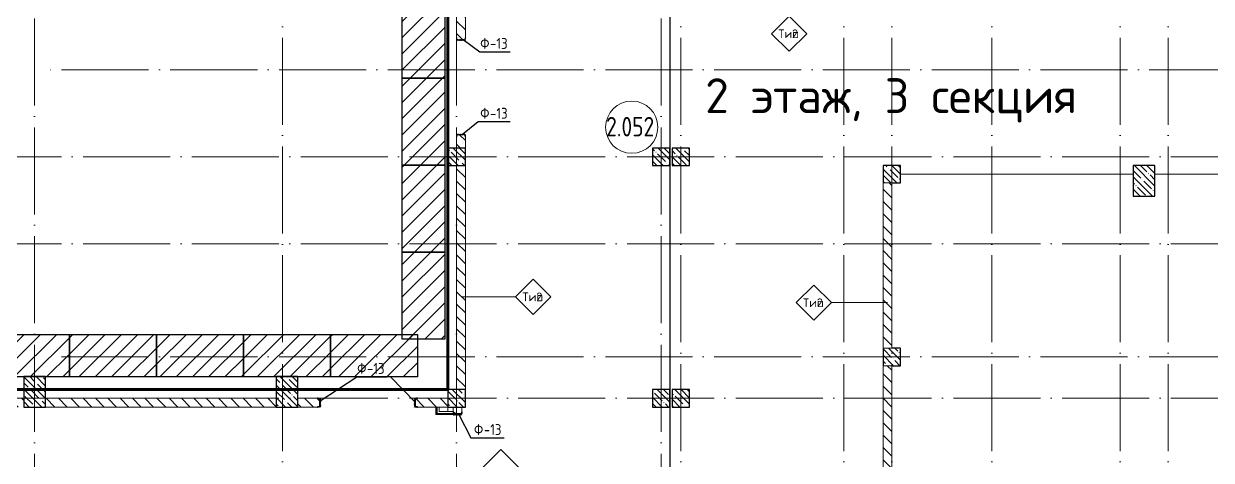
# Model space of a CAD drawing. Header units: millimetres. Extents: x -592259 to 288321, y -552984 to 293768.
# Drawn here: x 127659 to 154953, y -82434 to -72401 of the extents above; entities that cross this region are included whole.
import ezdxf

# ---------------------------------------------------------------- set-up
doc = ezdxf.new("R2010")
doc.units = ezdxf.units.MM
doc.linetypes.add('ADSK_Линия сетки', pattern=[2500, 2000, -250, 0, -250])
for name, color, linetype, lineweight in [('0) строительные леса', 1, 'Continuous', 30), ('2)Фархверки', 40, 'Continuous', 30), ('4.7) Штук. 5 вып 3.7Шт', 6, 'Continuous', 30), ('6.2) Шпаклевка 6 вып.', 3, 'Continuous', 60), ('A-AREA-____-IDEN', 250, 'Continuous', 9), ('A-DOOR-____-OTLN', 250, 'Continuous', 5), ('A-FLOR-____-OTLN', 250, 'Continuous', 9), ('A-WALL-____-IDEN', 250, 'Continuous', 9), ('A-WALL-____-MCUT', 250, 'Continuous', 13), ('A-WALL-____-PATT', 250, 'Continuous', 13), ('A-WALL-FNSH-MCUT', 250, 'Continuous', 13), ('G-____-____-TEXT', 250, 'Continuous', 9), ('S-COLS-____-MCUT', 250, 'Continuous', 25), ('S-COLS-____-OTLN', 250, 'Continuous', 9), ('S-GRID-____-OTLN', 250, 'Continuous', 9)]:
    doc.layers.add(name, color=color, linetype=linetype, lineweight=lineweight)
doc.styles.add('GOST Common_1', font='', dxfattribs={"width": 0.9, "height": 250})
doc.styles.add('ISOCPEUR', font='isocpeur.ttf', dxfattribs={"width": 0.8, "height": 100})
doc.styles.add('ISOCPEUR_3', font='isocpeur.ttf', dxfattribs={"height": 250})
doc.styles.add('ISOCPEUR_6', font='isocpeur.ttf', dxfattribs={"height": 3.5})
doc.styles.get('GOST Common_1').set_extended_font_data('GOST Common')
pattern_1 = [(135, (28708.77, -120984.93), (-141.42136, -141.42136), [])]
pattern_2 = [(135, (1201.41, 164.685), (-14.1421, -14.1421), []), (225, (1201.41, 164.685), (14.1421, -14.1421), [])]
pattern_3 = [(45, (-921.384, 164.685), (-14.1421, 14.1421), []), (135, (-921.384, 164.685), (-14.1421, -14.1421), [])]
pattern_4 = [(135, (28708.77, -120984.93), (-142.5612, -142.5612), []), (135, (28851.33, -120984.93), (-142.5612, -142.5612), [252.016, -50.403, 3.353, -47.05])]

# ---------------------------------------------------------------- blocks, each defined once
blk = doc.blocks.new('Дверь_СКБ_2Ст_Внутренняя1 - Н_ВВ-10_4_2200x2600h_Фрамуга сверху  EIS 30-42981715-АР1_Кладочный план 2 этажа С2и3')
at = {"layer": 'A-DOOR-____-OTLN'}
h = blk.add_hatch(dxfattribs=at)
h.set_pattern_fill('FP_7', color=256, style=0, pattern_type=2)
h.set_pattern_definition(pattern_3)
h.paths.add_polyline_path([(-1063, 100), (-1088, 100), (-1088, -100), (-1063, -100), (-1063, 69)])
h = blk.add_hatch(dxfattribs=at)
h.set_pattern_fill('FP_6', color=256, style=0, pattern_type=2)
h.set_pattern_definition(pattern_2)
h.paths.add_polyline_path([(1087, 100), (1087, -100), (1112, -100), (1112, 100)])
blk = doc.blocks.new('Дверь_СКБ_2Ст_Внутренняя1 - Н_ВВ-10_1_2200x2600h_Фрамуга сверху-42944741-АР1_Кладочный план 2 этажа С2и3')
at = {"layer": 'A-DOOR-____-OTLN'}
h = blk.add_hatch(dxfattribs=at)
h.set_pattern_fill('FP_7', color=256, style=0, pattern_type=2)
h.set_pattern_definition(pattern_3)
h.paths.add_polyline_path([(-1062.5, 100), (-1087.5, 100), (-1087.5, -100), (-1062.5, -100)])
h = blk.add_hatch(dxfattribs=at)
h.set_pattern_fill('FP_6', color=256, style=0, pattern_type=2)
h.set_pattern_definition(pattern_2)
h.paths.add_polyline_path([(1112.5, -100), (1112.5, 100), (1087.5, 100), (1087.5, -100)])
blk = doc.blocks.new('BSC_Колонна _Прямоугольная - 500x700-31474538-АР1_Кладочный план 2 этажа С2и3')
at = {"layer": 'S-COLS-____-OTLN', "lineweight": 5}
h = blk.add_hatch(dxfattribs=at)
h.set_pattern_fill('FP_46', color=256, style=0, pattern_type=2)
h.set_pattern_definition([(135, (-105000, -40125), (-142.56192, -142.56192), []), (135, (-104857.44, -40125), (-142.56192, -142.56192), [252.016, -50.403, 3.353, -47.05])])
h.paths.add_polyline_path([(-250, -350), (250, -350), (250, 350), (-250, 350)])
at = {"layer": 'S-COLS-____-MCUT'}
for p, q in [((250, 350), (-250, 350)), ((-250, 350), (-250, -350)), ((250, -350), (250, 350)), ((-250, -350), (250, -350))]:
    blk.add_line(p, q, dxfattribs=at)
blk = doc.blocks.new('BSC_Колонна _Прямоугольная - 400x400-V11-АР1_Кладочный план 2 этажа С2и3')
at = {"layer": 'S-COLS-____-OTLN', "lineweight": 5}
h = blk.add_hatch(dxfattribs=at)
h.set_pattern_fill('FP_47', color=256, style=0, pattern_type=2)
h.set_pattern_definition([(135, (-113600, -39975), (-142.56192, -142.56192), []), (135, (-113457.44, -39975), (-142.56192, -142.56192), [252.016, -50.403, 3.353, -47.05])])
h.paths.add_polyline_path([(-200, -200), (200, -200), (200, 200), (-200, 200)])
at = {"layer": 'S-COLS-____-MCUT'}
for p, q in [((200, 200), (-200, 200)), ((-200, 200), (-200, -200)), ((200, -200), (200, 200)), ((-200, -200), (200, -200))]:
    blk.add_line(p, q, dxfattribs=at)
blk = doc.blocks.new('BSC_Колонна _Прямоугольная - 400x400-V12-АР1_Кладочный план 2 этажа С2и3')
at = {"layer": 'S-COLS-____-OTLN', "lineweight": 5}
h = blk.add_hatch(dxfattribs=at)
h.set_pattern_fill('FP_48', color=256, style=0, pattern_type=2)
h.set_pattern_definition([(135, (-113600, -45525), (-142.56192, -142.56192), []), (135, (-113457.44, -45525), (-142.56192, -142.56192), [252.016, -50.403, 3.353, -47.05])])
h.paths.add_polyline_path([(-200, -200), (200, -200), (200, 200), (-200, 200)])
at = {"layer": 'S-COLS-____-MCUT'}
for p, q in [((200, 200), (-200, 200)), ((-200, 200), (-200, -200)), ((200, -200), (200, 200)), ((-200, -200), (200, -200))]:
    blk.add_line(p, q, dxfattribs=at)
blk = doc.blocks.new('BSC_Колонна _Прямоугольная - 500x700-V13-АР1_Кладочный план 2 этажа С2и3')
at = {"layer": 'S-COLS-____-OTLN', "lineweight": 5}
h = blk.add_hatch(dxfattribs=at)
h.set_pattern_fill('FP_49', color=256, style=0, pattern_type=2)
h.set_pattern_definition([(135, (-99200, -40125), (-142.56192, -142.56192), []), (135, (-99057.44, -40125), (-142.56192, -142.56192), [252.016, -50.403, 3.353, -47.05])])
h.paths.add_polyline_path([(-250, -350), (250, -350), (250, 350), (-250, 350)])
at = {"layer": 'S-COLS-____-MCUT'}
for p, q in [((250, 350), (-250, 350)), ((-250, 350), (-250, -350)), ((250, -350), (250, 350)), ((-250, -350), (250, -350))]:
    blk.add_line(p, q, dxfattribs=at)
blk = doc.blocks.new('BSC_Колонна _Прямоугольная - 400x400-31474539-АР1_Кладочный план 2 этажа С2и3')
at = {"layer": 'S-COLS-____-OTLN', "lineweight": 5}
h = blk.add_hatch(dxfattribs=at)
h.set_pattern_fill('FP_53', color=256, style=0, pattern_type=2)
h.set_pattern_definition([(135, (-108900, -39975), (-142.56192, -142.56192), []), (135, (-108757.44, -39975), (-142.56192, -142.56192), [252.016, -50.403, 3.353, -47.05])])
h.paths.add_polyline_path([(-200, -200), (200, -200), (200, 200), (-200, 200), (-200, -169)])
at = {"layer": 'S-COLS-____-MCUT'}
for p, q in [((200, 200), (-200, 200)), ((-200, 200), (-200, -200)), ((200, -200), (200, 200)), ((-200, -200), (200, -200))]:
    blk.add_line(p, q, dxfattribs=at)
blk = doc.blocks.new('BSC_Колонна _Прямоугольная - 400x400-31474462-АР1_Кладочный план 2 этажа С2и3')
at = {"layer": 'S-COLS-____-OTLN', "lineweight": 5}
h = blk.add_hatch(dxfattribs=at)
h.set_pattern_fill('FP_54', color=256, style=0, pattern_type=2)
h.set_pattern_definition([(135, (-108900, -45525), (-142.56192, -142.56192), []), (135, (-108757.44, -45525), (-142.56192, -142.56192), [252.016, -50.403, 3.353, -47.05])])
h.paths.add_polyline_path([(-200, -200), (200, -200), (200, 200), (-200, 200)])
at = {"layer": 'S-COLS-____-MCUT'}
for p, q in [((200, 200), (-200, 200)), ((-200, 200), (-200, -200)), ((200, -200), (200, 200)), ((-200, -200), (200, -200))]:
    blk.add_line(p, q, dxfattribs=at)
blk = doc.blocks.new('BSC_Колонна _Прямоугольная - 400x400-V21-АР1_Кладочный план 2 этажа С2и3')
at = {"layer": 'S-COLS-____-OTLN', "lineweight": 5}
h = blk.add_hatch(dxfattribs=at)
h.set_pattern_fill('FP_61', color=256, style=0, pattern_type=2)
h.set_pattern_definition([(135, (-114050, -39975), (-142.56192, -142.56192), []), (135, (-113907.44, -39975), (-142.56192, -142.56192), [252.016, -50.403, 3.353, -47.05])])
h.paths.add_polyline_path([(-200, -200), (200, -200), (200, 200), (-200, 200)])
at = {"layer": 'S-COLS-____-MCUT'}
for p, q in [((200, 200), (-200, 200)), ((-200, 200), (-200, -200)), ((200, -200), (200, 200)), ((-200, -200), (200, -200))]:
    blk.add_line(p, q, dxfattribs=at)
blk = doc.blocks.new('BSC_Колонна _Прямоугольная - 400x400-V22-АР1_Кладочный план 2 этажа С2и3')
at = {"layer": 'S-COLS-____-OTLN', "lineweight": 5}
h = blk.add_hatch(dxfattribs=at)
h.set_pattern_fill('FP_62', color=256, style=0, pattern_type=2)
h.set_pattern_definition([(135, (-114050, -45525), (-142.56192, -142.56192), []), (135, (-113907.44, -45525), (-142.56192, -142.56192), [252.016, -50.403, 3.353, -47.05])])
h.paths.add_polyline_path([(-200, -200), (200, -200), (200, 200), (-200, 200)])
at = {"layer": 'S-COLS-____-MCUT'}
for p, q in [((200, 200), (-200, 200)), ((-200, 200), (-200, -200)), ((200, -200), (200, 200)), ((-200, -200), (200, -200))]:
    blk.add_line(p, q, dxfattribs=at)
blk = doc.blocks.new('BSC_Колонна _Прямоугольная - 500x700-31495038-АР1_Кладочный план 2 этажа С2и3')
at = {"layer": 'S-COLS-____-OTLN', "lineweight": 5}
h = blk.add_hatch(dxfattribs=at)
h.set_pattern_fill('FP_74', color=256, style=0, pattern_type=2)
h.set_pattern_definition([(135, (-124699.98, -44975), (-142.56192, -142.56192), []), (135, (-124557.42, -44975), (-142.56192, -142.56192), [252.016, -50.403, 3.353, -47.05])])
h.paths.add_polyline_path([(-250, -350), (250, -350), (250, 350), (-250, 350), (-250, -129)])
at = {"layer": 'S-COLS-____-MCUT'}
for p, q in [((250, 350), (-250, 350)), ((-250, 350), (-250, -350)), ((250, -350), (250, 350)), ((-250, -350), (250, -350))]:
    blk.add_line(p, q, dxfattribs=at)
blk = doc.blocks.new('Дверь_СКБ_2Ст_Фрамуга2 - Н_ВВ-18_2700x2600h_Учебные помещения_Фрамуга справа 60 мин_-42055389-АР1_Кладочный план 2 этажа С2и3')
at = {"layer": 'A-DOOR-____-OTLN'}
h = blk.add_hatch(dxfattribs=at)
h.set_pattern_fill('FP_85', color=256, style=0, pattern_type=2)
h.set_pattern_definition([(45, (-1171.384, 164.685), (-14.1421, 14.1421), []), (135, (-1171.384, 164.685), (-14.1421, -14.1421), [])])
h.paths.add_polyline_path([(-1313, 100), (-1338, 100), (-1338, -100), (-1313, -100), (-1313, -95)])
h = blk.add_hatch(dxfattribs=at)
h.set_pattern_fill('FP_84', color=256, style=0, pattern_type=2)
h.set_pattern_definition([(135, (951.411, 164.685), (-14.1421, -14.1421), []), (225, (951.411, 164.685), (14.1421, -14.1421), [])])
h.paths.add_polyline_path([(1362, 100), (1337, 100), (1337, -100), (1362, -100)])
blk = doc.blocks.new('ADSK_КолоннаНесущая_Швеллер_Гнутый_ГОСТ 8278-83 - 200х50х4_таб_1 2-38815029-АР1_Кладочный план 2 этажа С2и3')
at = {"layer": 'S-COLS-____-MCUT'}
for p, q in [((-6.1, -90), (-6.1, 90)), ((-0.1, 96), (39.9, 96)), ((39.9, 100), (19.9, 100)), ((39.9, 96), (39.9, 100)), ((39.9, -96), (-0.1, -96)), ((19.9, -100), (39.9, -100)), ((39.9, -100), (39.9, -96))]:
    blk.add_line(p, q, dxfattribs=at)
for centre, radius, start, end in [((-0.1, 90), 10, 90, 180), ((-0.1, 90), 6, 90, 180), ((-0.1, -90), 10, 180, 270), ((-0.1, -90), 6, 180, 270)]:
    blk.add_arc(centre, radius, start, end, dxfattribs=at)
blk = doc.blocks.new('ADSK_КолоннаНесущая_Швеллер_Гнутый_ГОСТ 8278-83 - 200х50х4_таб_1 2-38815031-АР1_Кладочный план 2 этажа С2и3')
at = {"layer": 'S-COLS-____-MCUT'}
for p, q in [((-6.1, -90), (-6.1, 90)), ((-0.1, 96), (39.9, 96)), ((39.9, 100), (19.9, 100)), ((39.9, 96), (39.9, 100)), ((39.9, -96), (-0.1, -96)), ((19.9, -100), (39.9, -100)), ((39.9, -100), (39.9, -96))]:
    blk.add_line(p, q, dxfattribs=at)
for centre, radius, start, end in [((-0.1, 90), 10, 90, 180), ((-0.1, 90), 6, 90, 180), ((-0.1, -90), 10, 180, 270), ((-0.1, -90), 6, 180, 270)]:
    blk.add_arc(centre, radius, start, end, dxfattribs=at)
blk = doc.blocks.new('ADSK_КолоннаНесущая_Швеллер_Гнутый_ГОСТ 8278-83 - 200х50х4_таб_1 2-V57-АР1_Кладочный план 2 этажа С2и3')
at = {"layer": 'S-COLS-____-MCUT'}
for p, q in [((-6.1, -90), (-6.1, 90)), ((-0.1, 96), (39.9, 96)), ((39.9, 100), (19.9, 100)), ((39.9, 96), (39.9, 100)), ((39.9, -96), (-0.1, -96)), ((19.9, -100), (39.9, -100)), ((39.9, -100), (39.9, -96))]:
    blk.add_line(p, q, dxfattribs=at)
for centre, radius, start, end in [((-0.1, 90), 10, 90.70441, 180), ((-0.1, 90), 6, 90, 180), ((-0.1, -90), 10, 180, 270), ((-0.1, -90), 6, 180, 270)]:
    blk.add_arc(centre, radius, start, end, dxfattribs=at)
blk = doc.blocks.new('ADSK_КолоннаНесущая_Швеллер_Гнутый_ГОСТ 8278-83 - 200х50х4_таб_1 2-V59-АР1_Кладочный план 2 этажа С2и3')
at = {"layer": 'S-COLS-____-MCUT'}
for p, q in [((-0.1, 96), (39.9, 96)), ((39.9, 100), (23.9, 100)), ((39.9, 96), (39.9, 100)), ((39.9, -96), (-0.1, -96)), ((23.9, -100), (39.9, -100)), ((39.9, -100), (39.9, -96))]:
    blk.add_line(p, q, dxfattribs=at)
for centre, radius, start, end in [((-0.1, 90), 10, 90, 128.18377), ((-0.1, 90), 6, 90, 180), ((-0.1, -90), 10, 231.81623, 270), ((-0.1, -90), 6, 180, 270)]:
    blk.add_arc(centre, radius, start, end, dxfattribs=at)
blk = doc.blocks.new('ADSK_КолоннаНесущая_Швеллер_Гнутый_ГОСТ 8278-83 - 200х50х4_таб_1 2-V60-АР1_Кладочный план 2 этажа С2и3')
at = {"layer": 'S-COLS-____-MCUT'}
for p, q in [((-0.1, 96), (39.9, 96)), ((39.9, 100), (23.9, 100)), ((39.9, 96), (39.9, 100)), ((39.9, -96), (-0.1, -96)), ((23.9, -100), (39.9, -100)), ((39.9, -100), (39.9, -96))]:
    blk.add_line(p, q, dxfattribs=at)
for centre, radius, start, end in [((-0.1, 90), 10, 90, 128.18377), ((-0.1, 90), 6, 90, 180), ((-0.1, -90), 10, 231.81623, 270), ((-0.1, -90), 6, 180, 270)]:
    blk.add_arc(centre, radius, start, end, dxfattribs=at)
blk = doc.blocks.new('AAR_СКБ_Марка_Помещения_мал - Номер-28977439-АР1_Кладочный план 2 этажа С2и3')
at = {"layer": 'A-AREA-____-IDEN'}
blk.add_circle((-0.03, 0), 3, dxfattribs=at)
blk = doc.blocks.new('ADSK_Марка_Стена - Типоразмер_ADSK_Марка-30564887-АР1_Кладочный план 2 этажа С2и3')
at = {"layer": 'A-WALL-____-IDEN'}
for p, q in [((-0.16, 4.37), (-4.21, 0.31)), ((3.9, 0.31), (-0.16, 4.37)), ((-4.21, 0.31), (-0.16, -3.74)), ((-0.16, -3.74), (3.9, 0.31))]:
    blk.add_line(p, q, dxfattribs=at)

msp = doc.modelspace()

# ---------------------------------------------------------------- hatches: boundary and pattern name
at = {"layer": '0) строительные леса'}
h = msp.add_hatch(dxfattribs=at)
h.set_pattern_fill('ANSI31', color=256, scale=83)
h.paths.add_polyline_path([(137335.7263, -71649.9347), (137335.7263, -73649.9347), (136355.7263, -73649.9347), (136355.7263, -71649.9347)])
h = msp.add_hatch(dxfattribs=at)
h.set_pattern_fill('ANSI31', color=256, scale=83)
h.paths.add_polyline_path([(137335.7263, -73649.9347), (137335.7263, -75649.9347), (136355.7263, -75649.9347), (136355.7263, -73649.9347)])
h = msp.add_hatch(dxfattribs=at)
h.set_pattern_fill('ANSI31', color=256, scale=83)
h.paths.add_polyline_path([(137335.7263, -75649.9347), (137335.7263, -77649.9347), (136355.7263, -77649.9347), (136355.7263, -75649.9347)])
h = msp.add_hatch(dxfattribs=at)
h.set_pattern_fill('ANSI31', color=256, scale=83)
h.paths.add_polyline_path([(137335.7263, -77649.9347), (137335.7263, -79649.9347), (136355.7263, -79649.9347), (136355.7263, -77649.9347)])
h = msp.add_hatch(dxfattribs=at)
h.set_pattern_fill('ANSI31', color=256, scale=83)
h.paths.add_polyline_path([(128708.7722, -80519.9347), (126708.7722, -80519.9347), (126708.7722, -79539.9347), (128708.7722, -79539.9347)])
h = msp.add_hatch(dxfattribs=at)
h.set_pattern_fill('ANSI31', color=256, scale=83)
h.paths.add_polyline_path([(130708.7722, -80519.9347), (128708.7722, -80519.9347), (128708.7722, -79539.9347), (130708.7722, -79539.9347)])
h = msp.add_hatch(dxfattribs=at)
h.set_pattern_fill('ANSI31', color=256, scale=83)
h.paths.add_polyline_path([(132708.7722, -80519.9347), (130708.7722, -80519.9347), (130708.7722, -79539.9347), (132708.7722, -79539.9347)])
h = msp.add_hatch(dxfattribs=at)
h.set_pattern_fill('ANSI31', color=256, scale=83)
h.paths.add_polyline_path([(134708.7722, -80519.9347), (132708.7722, -80519.9347), (132708.7722, -79539.9347), (134708.7722, -79539.9347)])
h = msp.add_hatch(dxfattribs=at)
h.set_pattern_fill('ANSI31', color=256, scale=83)
h.paths.add_polyline_path([(136708.7722, -80519.9347), (134708.7722, -80519.9347), (134708.7722, -79539.9347), (136708.7722, -79539.9347)])
at = {"layer": 'A-WALL-____-PATT', "lineweight": 15}
h = msp.add_hatch(dxfattribs=at)
h.set_pattern_fill('FP_1', color=256, style=0, pattern_type=2)
h.set_pattern_definition(pattern_1)
h.paths.add_polyline_path([(137608.8181, -80809.9347), (137808.8181, -80809.9347), (137808.7722, -75659.9347), (137608.8181, -75659.9347), (137608.8181, -80170.8304)])
h.paths.add_polyline_path([(137808.8181, -75259.9347), (137808.7722, -74959.9347), (137608.8181, -74959.9347), (137608.8181, -75259.9347), (137808.7722, -75259.9347)])
h.paths.add_polyline_path([(137608.8181, -72759.9347), (137808.8181, -72759.9347), (137808.7722, -69509.9347), (137608.8181, -69509.9347), (137608.8181, -72729.9347)])
h = msp.add_hatch(dxfattribs=at)
h.set_pattern_fill('FP_1', color=256, style=0, pattern_type=2)
h.set_pattern_definition(pattern_1)
h.paths.add_polyline_path([(147608.7722, -88259.9347), (147608.7722, -84459.9347), (147408.7722, -84459.9347), (147408.7722, -88259.9347)])
h.paths.add_polyline_path([(147408.7722, -84059.9347), (147608.7722, -84059.9347), (147608.7722, -80259.9347), (147408.7722, -80259.9347)])
h.paths.add_polyline_path([(147408.7722, -79859.9347), (147608.7722, -79859.9347), (147608.7722, -76059.9347), (147408.7722, -76059.9347), (147408.7722, -76138.8683)])
h = msp.add_hatch(dxfattribs=at)
h.set_pattern_fill('FP_1', color=256, style=0, pattern_type=2)
h.set_pattern_definition(pattern_1)
h.paths.add_polyline_path([(133958.7722, -81209.9111), (134458.7722, -81209.9111), (134458.7722, -81009.9111), (133958.7722, -81009.9111)])
h.paths.add_polyline_path([(128158.7722, -81209.9111), (133458.7722, -81209.9111), (133458.7722, -81009.9111), (128158.7722, -81009.9111)])
h.paths.add_polyline_path([(127658.7722, -81209.9111), (127658.7722, -81009.9111), (122358.7722, -81009.9111), (122358.7722, -81209.9111)])
h.paths.add_polyline_path([(137408.7722, -81209.9111), (137408.7722, -81009.9111), (136658.7722, -81009.9111), (136658.7722, -81209.9111), (137178.0918, -81209.9111)])
h.paths.add_polyline_path([(121858.7722, -81209.9111), (121858.7722, -81009.9111), (116558.7722, -81009.9111), (116558.7722, -81209.9111), (119372.1812, -81209.9111)])
h.paths.add_polyline_path([(109957.7722, -81209.9111), (110258.7722, -81209.9111), (110258.7722, -81009.9111), (109927.7722, -81009.9111), (109927.7722, -81209.9111)])
h.paths.add_polyline_path([(116058.7722, -81209.9111), (116058.7722, -81009.9111), (110758.7722, -81009.9111), (110758.7722, -81209.9111), (113674.2898, -81209.9111)])
h.paths.add_polyline_path([(107727.7722, -81209.9111), (107727.7722, -81009.9111), (106708.7722, -81009.9111), (106708.7722, -81209.9111), (107697.7722, -81209.9111)])
h = msp.add_hatch(dxfattribs=at)
h.set_pattern_fill('FP_1', color=256, style=0, pattern_type=2)
h.set_pattern_definition(pattern_1)
h.paths.add_polyline_path([(137728.8181, -85209.9342), (137728.8181, -84069.9342), (137528.8181, -84069.9342), (137528.8181, -85209.9342)])
h.paths.add_polyline_path([(137528.8181, -81369.9342), (137728.8181, -81369.9342), (137728.7886, -81209.9347), (137528.8181, -81209.9347), (137528.8181, -81339.9342)])
at = {"layer": 'S-COLS-____-OTLN', "lineweight": 5}
h = msp.add_hatch(dxfattribs=at)
h.set_pattern_fill('FP_40', color=256, style=0, pattern_type=2)
h.set_pattern_definition(pattern_4)
h.paths.add_polyline_path([(147408.7503, -76059.9347), (147808.7503, -76059.9347), (147808.7503, -75659.9347), (147408.7503, -75659.9347)])
h = msp.add_hatch(dxfattribs=at)
h.set_pattern_fill('FP_40', color=256, style=0, pattern_type=2)
h.set_pattern_definition(pattern_4)
h.paths.add_polyline_path([(147808.7503, -80259.9347), (147808.7503, -79859.9347), (147408.7503, -79859.9347), (147408.7503, -80259.9347), (147608.7722, -80259.9347)])

# ---------------------------------------------------------------- linework, layer by layer
at = {"color": 1}
msp.add_lwpolyline([(190155.0591, -52485.6421), (142508.7722, -52485.6421), (142508.7722, -125419.5315), (190155.0591, -125419.5315)], close=True, dxfattribs=at)
at = {"layer": '0) строительные леса'}
for points in [[(137335.7263, -71649.9347), (137335.7263, -73649.9347), (136355.7263, -73649.9347), (136355.7263, -71649.9347)], [(137335.7263, -73649.9347), (137335.7263, -75649.9347), (136355.7263, -75649.9347), (136355.7263, -73649.9347)], [(137335.7263, -75649.9347), (137335.7263, -77649.9347), (136355.7263, -77649.9347), (136355.7263, -75649.9347)], [(137335.7263, -77649.9347), (137335.7263, -79649.9347), (136355.7263, -79649.9347), (136355.7263, -77649.9347)], [(128708.7722, -80519.9347), (126708.7722, -80519.9347), (126708.7722, -79539.9347), (128708.7722, -79539.9347)], [(130708.7722, -80519.9347), (128708.7722, -80519.9347), (128708.7722, -79539.9347), (130708.7722, -79539.9347)], [(132708.7722, -80519.9347), (130708.7722, -80519.9347), (130708.7722, -79539.9347), (132708.7722, -79539.9347)], [(134708.7722, -80519.9347), (132708.7722, -80519.9347), (132708.7722, -79539.9347), (134708.7722, -79539.9347)], [(136708.7722, -80519.9347), (134708.7722, -80519.9347), (134708.7722, -79539.9347), (136708.7722, -79539.9347)]]:
    msp.add_lwpolyline(points, close=True, dxfattribs=at)
at = {"layer": '2)Фархверки'}
for points in [[(137759.2531, -72764.1501), (138141.2067, -73046.726), (138841.2067, -73046.726)], [(137742.087, -74935.1635), (138102.8059, -74651.1552), (138141.2067, -74651.1552), (138841.2067, -74651.1552)], [(134469.3538, -81068.2563), (135312.8121, -80516.8293), (136012.8121, -80516.8293)], [(136660.9252, -81103.276), (136091.5406, -80516.6006), (136012.8121, -80516.6006), (135312.8121, -80516.6006)], [(137649.1879, -81370.3895), (137932.9996, -81920.7716), (137998.051, -81920.7716), (138698.051, -81920.7716)]]:
    msp.add_lwpolyline(points, dxfattribs=at)
at = {"layer": '4.7) Штук. 5 вып 3.7Шт'}
msp.add_lwpolyline([(106708.7722, -80809.9347), (137408.7722, -80809.9347), (137408.7722, -62659.9342), (106708.7722, -62659.9342)], close=True, dxfattribs=at)
at = {"layer": '6.2) Шпаклевка 6 вып.'}
msp.add_lwpolyline([(106708.7722, -80809.9347), (137408.7722, -80809.9347), (137408.7722, -62659.9342), (106708.7722, -62659.9342)], close=True, dxfattribs=at)
at = {"layer": 'A-FLOR-____-OTLN'}
for p, q in [((147808.7503, -75859.9663), (153158.7503, -75859.9663)), ((153658.7503, -75859.9663), (159158.7503, -75859.9663)), ((137408.7722, -81209.9347), (137408.7722, -81309.9111))]:
    msp.add_line(p, q, dxfattribs=at)
at = {"layer": 'A-WALL-____-IDEN'}
for p, q in [((137708.8181, -78676.9227), (138963.1931, -78676.9227)), ((147508.7722, -78811.2676), (146223.1472, -78811.2676))]:
    msp.add_line(p, q, dxfattribs=at)
at = {"layer": 'A-WALL-____-MCUT', "color": 7, "lineweight": 15}
for p, q in [((137608.8181, -69509.9347), (137608.8181, -72729.9347)), ((137808.8181, -72729.9347), (137808.8181, -71934.9336)), ((137608.8181, -74989.9347), (137608.8181, -75259.9347)), ((137808.8181, -75259.9347), (137808.8181, -74989.9347)), ((137608.8181, -75659.9347), (137608.8181, -80809.9347)), ((137808.8181, -80809.9347), (137808.8181, -75659.9347)), ((147408.7722, -76059.9347), (147408.7722, -79859.9347)), ((147608.7722, -79859.9347), (147608.7722, -76059.9347)), ((147408.7722, -80259.9347), (147408.7722, -84059.9347)), ((147608.7722, -84059.9347), (147608.7722, -80259.9347)), ((133458.7722, -81009.9111), (128158.7722, -81009.9111)), ((134428.7722, -81009.9111), (133958.7722, -81009.9111)), ((137408.7722, -81009.9111), (136688.7722, -81009.9111)), ((128158.7722, -81209.9111), (133458.7722, -81209.9111)), ((133958.7722, -81209.9111), (134428.7722, -81209.9111)), ((136688.7722, -81209.9111), (137408.7722, -81209.9111)), ((137528.8181, -81209.9347), (137528.8181, -81339.9342)), ((137728.8181, -81339.9342), (137728.8181, -81209.9347))]:
    msp.add_line(p, q, dxfattribs=at)
at = {"layer": 'A-WALL-____-MCUT', "lineweight": 15}
for p, q in [((147608.7722, -76059.9347), (147408.7722, -76059.9347)), ((147408.7722, -79859.9347), (147608.7722, -79859.9347)), ((147608.7722, -80259.9347), (147408.7722, -80259.9347))]:
    msp.add_line(p, q, dxfattribs=at)
at = {"layer": 'A-WALL-____-MCUT', "color": 42, "lineweight": 15}
for p, q in [((137146.2722, -81372.4111), (137146.2722, -81209.9111)), ((137520.8181, -81372.4111), (137146.2722, -81372.4111))]:
    msp.add_line(p, q, dxfattribs=at)
at = {"layer": 'A-WALL-____-MCUT', "color": 30, "lineweight": 15}
for p, q in [((137158.7722, -81359.9111), (137158.7722, -81209.9111)), ((137208.7722, -81309.9111), (137208.7722, -81209.9111)), ((137528.8181, -81309.9111), (137208.7722, -81309.9111)), ((137520.8181, -81359.9111), (137158.7722, -81359.9111))]:
    msp.add_line(p, q, dxfattribs=at)
at = {"layer": 'A-WALL-FNSH-MCUT', "lineweight": 15}
for p, q in [((137133.7722, -81209.9111), (137133.7722, -81384.9111)), ((137133.7722, -81384.9111), (137520.8181, -81384.9111))]:
    msp.add_line(p, q, dxfattribs=at)
at = {"layer": 'S-COLS-____-MCUT'}
for p, q in [((147808.7503, -75659.9347), (147408.7503, -75659.9347)), ((147408.7503, -75659.9347), (147408.7503, -76059.9347)), ((147808.7503, -76059.9347), (147808.7503, -75659.9347)), ((147608.7722, -76059.9347), (147808.7503, -76059.9347)), ((147408.7503, -79859.9347), (147408.7503, -80259.9347)), ((147808.7503, -79859.9347), (147608.7722, -79859.9347)), ((147808.7503, -80259.9347), (147808.7503, -79859.9347)), ((147608.7722, -80259.9347), (147808.7503, -80259.9347))]:
    msp.add_line(p, q, dxfattribs=at)
at = {"layer": 'S-COLS-____-OTLN'}
for p, q in [((147408.7503, -76059.9347), (147608.7722, -76059.9347)), ((147608.7722, -79859.9347), (147408.7503, -79859.9347)), ((147408.7503, -80259.9347), (147608.7722, -80259.9347))]:
    msp.add_line(p, q, dxfattribs=at)
at = {"layer": 'S-GRID-____-OTLN', "linetype": 'ADSK_Линия сетки'}
for p, q in [((127908.7722, -59782.9296), (127908.7722, -124723.7741)), ((133608.7722, -124723.7741), (133608.7722, -59782.9296)), ((137608.7722, -59782.9296), (137608.7722, -124723.7741)), ((142308.7722, -59782.9296), (142308.7722, -123453.7741)), ((146508.7722, -124723.7741), (146508.7722, -59782.9296)), ((147608.7722, -124723.7741), (147608.7722, -59782.9296)), ((149908.7722, -124723.7741), (149908.7722, -59782.9296)), ((152858.7722, -124723.7741), (152858.7722, -59782.9296)), ((153958.7722, -124723.7741), (153958.7722, -59782.9296)), ((142758.7722, -124723.7741), (142758.7722, -61052.9296)), ((185529.6518, -73459.9342), (128028.7722, -73459.9342)), ((94022.7944, -75459.9342), (185529.6518, -75459.9342)), ((94022.7944, -77459.9342), (185529.6518, -77459.9342)), ((185529.6518, -80059.9342), (128028.7722, -80059.9342)), ((94022.7944, -81009.9342), (185529.6518, -81009.9342))]:
    msp.add_line(p, q, dxfattribs=at)

# ---------------------------------------------------------------- block references
at = {"layer": 'A-AREA-____-IDEN', "xscale": 200, "yscale": 200, "zscale": 99.99999999999993}
msp.add_blockref('AAR_СКБ_Марка_Помещения_мал - Номер-28977439-АР1_Кладочный план 2 этажа С2и3', (141639.3458, -74778.757), dxfattribs=at)
at = {"layer": 'A-DOOR-____-OTLN', "color": 255}
for name, p, rotation in [('Дверь_СКБ_2Ст_Внутренняя1 - Н_ВВ-10_1_2200x2600h_Фрамуга сверху-42944741-АР1_Кладочный план 2 этажа С2и3', (137708.8181, -73847.4347), 269.9999999999999), ('Дверь_СКБ_2Ст_Внутренняя1 - Н_ВВ-10_4_2200x2600h_Фрамуга сверху  EIS 30-42981715-АР1_Кладочный план 2 этажа С2и3', (135571.2722, -81109.9111), 180), ('Дверь_СКБ_2Ст_Фрамуга2 - Н_ВВ-18_2700x2600h_Учебные помещения_Фрамуга справа 60 мин_-42055389-АР1_Кладочный план 2 этажа С2и3', (137628.8181, -82707.4342), 270)]:
    msp.add_blockref(name, p, dxfattribs=dict(at, rotation=rotation))
at = {"layer": 'A-WALL-____-IDEN', "xscale": 99.99999999999993, "yscale": 99.99999999999993, "zscale": 99.99999999999993}
for p in [(145264.2221, -72659.6141), (139384.535, -78708.1727), (145833.0553, -78842.5176), (138639.4601, -82624.1421)]:
    msp.add_blockref('ADSK_Марка_Стена - Типоразмер_ADSK_Марка-30564887-АР1_Кладочный план 2 этажа С2и3', p, dxfattribs=at)
at = {"layer": 'S-COLS-____-OTLN'}
for name, p, rotation in [('ADSK_КолоннаНесущая_Швеллер_Гнутый_ГОСТ 8278-83 - 200х50х4_таб_1 2-V60-АР1_Кладочный план 2 этажа С2и3', (137708.8181, -72753.8347), 90.00000000000301), ('ADSK_КолоннаНесущая_Швеллер_Гнутый_ГОСТ 8278-83 - 200х50х4_таб_1 2-V59-АР1_Кладочный план 2 этажа С2и3', (137708.8181, -74966.0347), 269.9999999999985), ('ADSK_КолоннаНесущая_Швеллер_Гнутый_ГОСТ 8278-83 - 200х50х4_таб_1 2-38815029-АР1_Кладочный план 2 этажа С2и3', (134448.6722, -81109.9111), 180), ('ADSK_КолоннаНесущая_Швеллер_Гнутый_ГОСТ 8278-83 - 200х50х4_таб_1 2-V57-АР1_Кладочный план 2 этажа С2и3', (137628.7722, -81359.8342), 90.00000000000318)]:
    msp.add_blockref(name, p, dxfattribs=dict(at, rotation=rotation))
for name, p in [('BSC_Колонна _Прямоугольная - 400x400-31474462-АР1_Кладочный план 2 этажа С2и3', (137608.7722, -75459.9347)), ('BSC_Колонна _Прямоугольная - 400x400-V12-АР1_Кладочный план 2 этажа С2и3', (142308.7722, -75459.9347)), ('BSC_Колонна _Прямоугольная - 400x400-V22-АР1_Кладочный план 2 этажа С2и3', (142758.7722, -75459.9342)), ('BSC_Колонна _Прямоугольная - 500x700-31495038-АР1_Кладочный план 2 этажа С2и3', (153408.7503, -76009.9342)), ('BSC_Колонна _Прямоугольная - 500x700-V13-АР1_Кладочный план 2 этажа С2и3', (127908.7722, -80859.9342)), ('BSC_Колонна _Прямоугольная - 500x700-31474538-АР1_Кладочный план 2 этажа С2и3', (133708.7722, -80859.9342)), ('ADSK_КолоннаНесущая_Швеллер_Гнутый_ГОСТ 8278-83 - 200х50х4_таб_1 2-38815031-АР1_Кладочный план 2 этажа С2и3', (136668.8722, -81109.9111)), ('BSC_Колонна _Прямоугольная - 400x400-31474539-АР1_Кладочный план 2 этажа С2и3', (137608.7722, -81009.9347)), ('BSC_Колонна _Прямоугольная - 400x400-V11-АР1_Кладочный план 2 этажа С2и3', (142308.7722, -81009.9347)), ('BSC_Колонна _Прямоугольная - 400x400-V21-АР1_Кладочный план 2 этажа С2и3', (142758.7722, -81009.9347))]:
    msp.add_blockref(name, p, dxfattribs=at)

# ---------------------------------------------------------------- texts
at = {"layer": '2)Фархверки', "char_height": 250, "attachment_point": 1, "style": 'GOST Common_1'}
for s, insert, width in [('\\fGOST Common|b0|i0|c204|p34|;\\W.9;Ф', (138150.2759, -72728.8884), 274.177125), ('-13', (138376.4946, -72728.8884), 526.708687), ('\\fGOST Common|b0|i0|c204|p34|;\\W.9;Ф', (138150.2759, -74333.3177), 274.177125), ('-13', (138376.4946, -74333.3177), 526.708687), ('\\fGOST Common|b0|i0|c204|p34|;\\W.9;Ф', (135321.8812, -80198.763), 274.177125), ('\\fGOST Common|b0|i0|c204|p34|;\\W.9;Ф', (135321.8812, -80198.9918), 274.177125), ('-13', (135548.1, -80198.763), 526.708687), ('-13', (135548.1, -80198.9918), 526.708687), ('\\fGOST Common|b0|i0|c204|p34|;\\W.9;Ф', (138007.1201, -81602.934), 274.177125), ('-13', (138233.3389, -81602.934), 526.708687)]:
    msp.add_mtext(s, dxfattribs=dict(at, insert=insert, width=width))
at = {"layer": 'A-AREA-____-IDEN', "insert": (141043.8285, -74541.8072), "char_height": 450, "width": 654.177, "attachment_point": 1, "style": 'ISOCPEUR'}
msp.add_mtext('2.052', dxfattribs=at)
at = {"layer": 'A-WALL-____-IDEN', "char_height": 200, "attachment_point": 1, "style": 'ISOCPEUR_3'}
for s, insert, width in [('Тип', (144999.8413, -72529.9455), 387.215062), (' 2', (145319.3257, -72529.9455), 230.084312), ('Тип', (139120.1542, -78578.504), 387.215062), (' 2', (139439.6385, -78578.504), 230.084312), ('Тип', (145568.6745, -78712.849), 387.215062), (' 2', (145888.1589, -78712.849), 230.084312)]:
    msp.add_mtext(s, dxfattribs=dict(at, insert=insert, width=width))
at = {"layer": 'G-____-____-TEXT', "color": 7, "insert": (143320.3103, -73653.6865), "char_height": 800, "width": 18169.734652, "attachment_point": 1, "style": 'ISOCPEUR_6'}
msp.add_mtext('2 этаж, 3 секция', dxfattribs=at)

doc.saveas('drawing.dxf')
